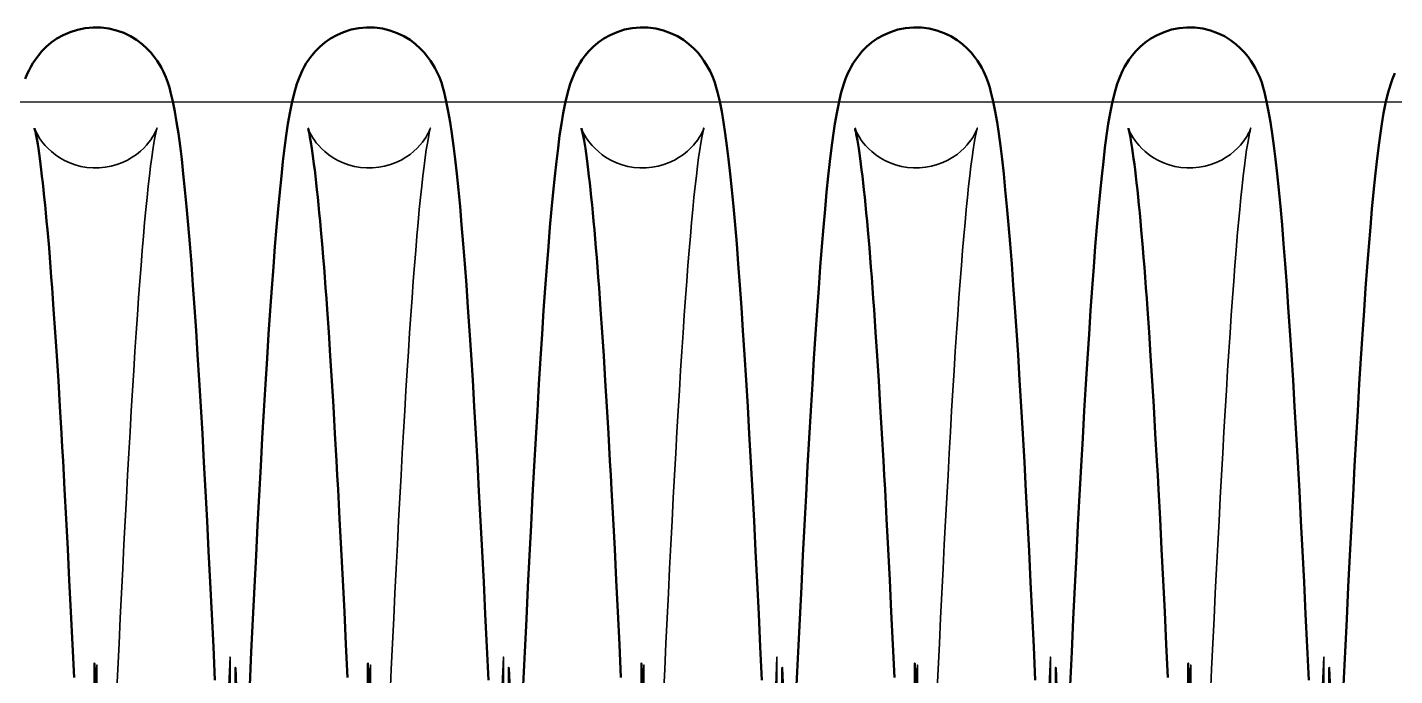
# Model space of a CAD drawing. Header units: millimetres. Extents: x 0 to 190005487, y 0 to 455456909.
# Drawn here: x 90432.27 to 90472.14, y 21524.51 to 21543.41 of the extents above; entities that cross this region are included whole.
import ezdxf

# ---------------------------------------------------------------- set-up
doc = ezdxf.new("R2010")
doc.units = ezdxf.units.MM
doc.header["$LTSCALE"] = 400
doc.header["$MEASUREMENT"] = 0
doc.layers.get('0').update_dxf_attribs({"linetype": 'CONTINUOUS'})
doc.layers.add('가려진 것(ISO)', color=7, linetype='CONTINUOUS', lineweight=35)
doc.layers.add('가시적인 것(ISO)', color=7, linetype='CONTINUOUS', lineweight=50)

# ---------------------------------------------------------------- blocks, each defined once
blk = doc.blocks.new('토션스프링 3')
at = {"layer": '가려진 것(ISO)', "flags": 128}
for points in [[(21461539.03, -50952857.63), (21461539.035, -50952857.647), (21461539.056, -50952857.704), (21461539.1, -50952857.807), (21461539.179, -50952857.966), (21461539.236, -50952858.07), (21461539.309, -50952858.191), (21461539.401, -50952858.328), (21461539.515, -50952858.48), (21461539.655, -50952858.646), (21461539.821, -50952858.822), (21461540.017, -50952859.003), (21461540.243, -50952859.182), (21461540.497, -50952859.354), (21461540.777, -50952859.514), (21461541.079, -50952859.654), (21461541.401, -50952859.77), (21461541.738, -50952859.86), (21461542.087, -50952859.921), (21461542.441, -50952859.952), (21461542.797, -50952859.949), (21461543.152, -50952859.915), (21461543.5, -50952859.851), (21461543.835, -50952859.758), (21461544.154, -50952859.638), (21461544.455, -50952859.495), (21461544.732, -50952859.334), (21461544.983, -50952859.161), (21461545.204, -50952858.981), (21461545.397, -50952858.801), (21461545.561, -50952858.625), (21461545.698, -50952858.459), (21461545.809, -50952858.309), (21461545.898, -50952858.174), (21461545.969, -50952858.056), (21461546.025, -50952857.954), (21461546.068, -50952857.869), (21461546.125, -50952857.742), (21461546.154, -50952857.667), (21461546.166, -50952857.633), (21461546.166, -50952857.635), (21461546.157, -50952857.667), (21461546.142, -50952857.726), (21461546.122, -50952857.808), (21461546.1, -50952857.911), (21461546.049, -50952858.173), (21461545.99, -50952858.505), (21461545.928, -50952858.9), (21461545.863, -50952859.352), (21461545.797, -50952859.856), (21461545.729, -50952860.413), (21461545.661, -50952861.021), (21461545.592, -50952861.677), (21461545.522, -50952862.381), (21461545.452, -50952863.131), (21461545.382, -50952863.924), (21461545.312, -50952864.759), (21461545.241, -50952865.637), (21461545.17, -50952866.559), (21461545.1, -50952867.522), (21461545.028, -50952868.526), (21461544.957, -50952869.57), (21461544.886, -50952870.652), (21461544.815, -50952871.77), (21461544.743, -50952872.923), (21461544.672, -50952874.11), (21461544.601, -50952875.328), (21461544.529, -50952876.578), (21461544.458, -50952877.861), (21461544.387, -50952879.178), (21461544.315, -50952880.525), (21461544.244, -50952881.903), (21461544.172, -50952883.309), (21461544.101, -50952884.741), (21461544.029, -50952886.197), (21461543.957, -50952887.677), (21461543.886, -50952889.177), (21461543.814, -50952890.697)], [(21461542.742, -50952925.233), (21461542.67, -50952888.925), (21461542.598, -50952890.618)], [(21461554.977, -50952857.63), (21461554.982, -50952857.647), (21461555.003, -50952857.704), (21461555.047, -50952857.807), (21461555.125, -50952857.966), (21461555.183, -50952858.07), (21461555.256, -50952858.191), (21461555.348, -50952858.328), (21461555.462, -50952858.48), (21461555.601, -50952858.646), (21461555.768, -50952858.822), (21461555.964, -50952859.003), (21461556.19, -50952859.182), (21461556.444, -50952859.354), (21461556.724, -50952859.514), (21461557.026, -50952859.654), (21461557.347, -50952859.77), (21461557.685, -50952859.86), (21461558.034, -50952859.921), (21461558.388, -50952859.952), (21461558.744, -50952859.949), (21461559.099, -50952859.915), (21461559.447, -50952859.851), (21461559.782, -50952859.758), (21461560.101, -50952859.638), (21461560.402, -50952859.495), (21461560.679, -50952859.334), (21461560.93, -50952859.161), (21461561.151, -50952858.981), (21461561.343, -50952858.801), (21461561.508, -50952858.625), (21461561.645, -50952858.459), (21461561.755, -50952858.309), (21461561.845, -50952858.174), (21461561.916, -50952858.056), (21461561.971, -50952857.954), (21461562.014, -50952857.869), (21461562.072, -50952857.742), (21461562.101, -50952857.667), (21461562.113, -50952857.633), (21461562.113, -50952857.635), (21461562.104, -50952857.667), (21461562.089, -50952857.726), (21461562.069, -50952857.808), (21461562.047, -50952857.911), (21461561.995, -50952858.173), (21461561.937, -50952858.505), (21461561.874, -50952858.9), (21461561.809, -50952859.352), (21461561.743, -50952859.856), (21461561.676, -50952860.413), (21461561.608, -50952861.021), (21461561.539, -50952861.677), (21461561.469, -50952862.381), (21461561.399, -50952863.131), (21461561.329, -50952863.924), (21461561.258, -50952864.759), (21461561.188, -50952865.637), (21461561.117, -50952866.559), (21461561.046, -50952867.522), (21461560.975, -50952868.527), (21461560.904, -50952869.57), (21461560.833, -50952870.652), (21461560.761, -50952871.77), (21461560.69, -50952872.923), (21461560.619, -50952874.109), (21461560.547, -50952875.328), (21461560.476, -50952876.578), (21461560.405, -50952877.861), (21461560.334, -50952879.178), (21461560.262, -50952880.525), (21461560.191, -50952881.903), (21461560.119, -50952883.309), (21461560.047, -50952884.741), (21461559.976, -50952886.197), (21461559.904, -50952887.677), (21461559.833, -50952889.177), (21461559.761, -50952890.697)], [(21461558.689, -50952925.233), (21461558.617, -50952888.925), (21461558.545, -50952890.618)], [(21461570.923, -50952857.63), (21461570.929, -50952857.647), (21461570.95, -50952857.704), (21461570.994, -50952857.807), (21461571.072, -50952857.966), (21461571.13, -50952858.07), (21461571.203, -50952858.191), (21461571.295, -50952858.328), (21461571.409, -50952858.48), (21461571.548, -50952858.646), (21461571.715, -50952858.822), (21461571.911, -50952859.003), (21461572.137, -50952859.182), (21461572.391, -50952859.354), (21461572.671, -50952859.514), (21461572.973, -50952859.654), (21461573.294, -50952859.77), (21461573.632, -50952859.86), (21461573.981, -50952859.921), (21461574.335, -50952859.952), (21461574.691, -50952859.949), (21461575.046, -50952859.915), (21461575.394, -50952859.851), (21461575.729, -50952859.758), (21461576.048, -50952859.638), (21461576.349, -50952859.495), (21461576.626, -50952859.334), (21461576.877, -50952859.161), (21461577.098, -50952858.981), (21461577.29, -50952858.801), (21461577.455, -50952858.625), (21461577.591, -50952858.459), (21461577.702, -50952858.309), (21461577.792, -50952858.174), (21461577.863, -50952858.056), (21461577.918, -50952857.954), (21461577.961, -50952857.869), (21461578.019, -50952857.742), (21461578.048, -50952857.667), (21461578.06, -50952857.633), (21461578.059, -50952857.635), (21461578.051, -50952857.667), (21461578.035, -50952857.726), (21461578.016, -50952857.808), (21461577.994, -50952857.911), (21461577.942, -50952858.173), (21461577.884, -50952858.505), (21461577.821, -50952858.9), (21461577.756, -50952859.352), (21461577.69, -50952859.857), (21461577.623, -50952860.413), (21461577.555, -50952861.021), (21461577.486, -50952861.677), (21461577.416, -50952862.381), (21461577.346, -50952863.131), (21461577.276, -50952863.924), (21461577.205, -50952864.759), (21461577.135, -50952865.637), (21461577.064, -50952866.559), (21461576.993, -50952867.522), (21461576.922, -50952868.527), (21461576.851, -50952869.57), (21461576.78, -50952870.652), (21461576.708, -50952871.77), (21461576.637, -50952872.923), (21461576.566, -50952874.109), (21461576.494, -50952875.328), (21461576.423, -50952876.578), (21461576.352, -50952877.861), (21461576.281, -50952879.178), (21461576.209, -50952880.526), (21461576.137, -50952881.903), (21461576.066, -50952883.309), (21461575.994, -50952884.741), (21461575.923, -50952886.197), (21461575.851, -50952887.677), (21461575.779, -50952889.177), (21461575.708, -50952890.697)], [(21461574.635, -50952925.233), (21461574.564, -50952888.925), (21461574.492, -50952890.618)], [(21461586.87, -50952857.63), (21461586.876, -50952857.647), (21461586.897, -50952857.704), (21461586.94, -50952857.807), (21461587.019, -50952857.966), (21461587.076, -50952858.07), (21461587.15, -50952858.191), (21461587.242, -50952858.328), (21461587.356, -50952858.48), (21461587.495, -50952858.646), (21461587.662, -50952858.822), (21461587.858, -50952859.003), (21461588.084, -50952859.182), (21461588.338, -50952859.355), (21461588.618, -50952859.514), (21461588.92, -50952859.654), (21461589.241, -50952859.77), (21461589.579, -50952859.86), (21461589.928, -50952859.921), (21461590.282, -50952859.952), (21461590.638, -50952859.949), (21461590.993, -50952859.915), (21461591.341, -50952859.851), (21461591.676, -50952859.758), (21461591.995, -50952859.638), (21461592.296, -50952859.495), (21461592.573, -50952859.334), (21461592.824, -50952859.161), (21461593.045, -50952858.981), (21461593.237, -50952858.801), (21461593.401, -50952858.625), (21461593.538, -50952858.459), (21461593.649, -50952858.309), (21461593.739, -50952858.174), (21461593.81, -50952858.056), (21461593.865, -50952857.954), (21461593.908, -50952857.869), (21461593.966, -50952857.742), (21461593.995, -50952857.667), (21461594.007, -50952857.633), (21461594.006, -50952857.635), (21461593.997, -50952857.667), (21461593.982, -50952857.726), (21461593.963, -50952857.808), (21461593.94, -50952857.911), (21461593.889, -50952858.173), (21461593.831, -50952858.505), (21461593.768, -50952858.9), (21461593.703, -50952859.352), (21461593.637, -50952859.857), (21461593.57, -50952860.413), (21461593.502, -50952861.021), (21461593.433, -50952861.677), (21461593.363, -50952862.381), (21461593.293, -50952863.131), (21461593.222, -50952863.924), (21461593.152, -50952864.759), (21461593.082, -50952865.637), (21461593.011, -50952866.559), (21461592.94, -50952867.522), (21461592.869, -50952868.527), (21461592.798, -50952869.57), (21461592.726, -50952870.652), (21461592.655, -50952871.77), (21461592.584, -50952872.923), (21461592.512, -50952874.109), (21461592.441, -50952875.328), (21461592.37, -50952876.578), (21461592.299, -50952877.861), (21461592.227, -50952879.178), (21461592.156, -50952880.526), (21461592.084, -50952881.903), (21461592.013, -50952883.309), (21461591.941, -50952884.741), (21461591.869, -50952886.197), (21461591.798, -50952887.677), (21461591.726, -50952889.177), (21461591.655, -50952890.697)], [(21461590.582, -50952925.233), (21461590.511, -50952888.925), (21461590.439, -50952890.618)], [(21461602.817, -50952857.63), (21461602.823, -50952857.647), (21461602.844, -50952857.704), (21461602.887, -50952857.807), (21461602.966, -50952857.966), (21461603.023, -50952858.07), (21461603.097, -50952858.191), (21461603.189, -50952858.328), (21461603.303, -50952858.48), (21461603.442, -50952858.646), (21461603.609, -50952858.822), (21461603.805, -50952859.003), (21461604.031, -50952859.182), (21461604.285, -50952859.355), (21461604.565, -50952859.514), (21461604.867, -50952859.654), (21461605.188, -50952859.77), (21461605.526, -50952859.86), (21461605.875, -50952859.921), (21461606.229, -50952859.952), (21461606.585, -50952859.949), (21461606.94, -50952859.915), (21461607.288, -50952859.851), (21461607.623, -50952859.758), (21461607.942, -50952859.638), (21461608.242, -50952859.495), (21461608.52, -50952859.334), (21461608.771, -50952859.161), (21461608.992, -50952858.981), (21461609.184, -50952858.801), (21461609.348, -50952858.625), (21461609.485, -50952858.459), (21461609.596, -50952858.309), (21461609.686, -50952858.174), (21461609.757, -50952858.056), (21461609.812, -50952857.954), (21461609.855, -50952857.869), (21461609.913, -50952857.742), (21461609.942, -50952857.667), (21461609.954, -50952857.633), (21461609.953, -50952857.635), (21461609.944, -50952857.667), (21461609.929, -50952857.726), (21461609.91, -50952857.808), (21461609.887, -50952857.911), (21461609.836, -50952858.173), (21461609.778, -50952858.505), (21461609.715, -50952858.9), (21461609.65, -50952859.352), (21461609.584, -50952859.857), (21461609.517, -50952860.413), (21461609.448, -50952861.021), (21461609.379, -50952861.678), (21461609.31, -50952862.381), (21461609.24, -50952863.131), (21461609.169, -50952863.924), (21461609.099, -50952864.759), (21461609.028, -50952865.637), (21461608.958, -50952866.559), (21461608.887, -50952867.522), (21461608.816, -50952868.527), (21461608.745, -50952869.57), (21461608.673, -50952870.652), (21461608.602, -50952871.77), (21461608.531, -50952872.923), (21461608.459, -50952874.109), (21461608.388, -50952875.328), (21461608.317, -50952876.578), (21461608.246, -50952877.861), (21461608.174, -50952879.178), (21461608.103, -50952880.526), (21461608.031, -50952881.903), (21461607.96, -50952883.309), (21461607.888, -50952884.741), (21461607.816, -50952886.197), (21461607.745, -50952887.677), (21461607.673, -50952889.177), (21461607.602, -50952890.697)], [(21461606.529, -50952925.233), (21461606.457, -50952888.925), (21461606.386, -50952890.618)], [(21461550.358, -50952890.155), (21461550.429, -50952888.47), (21461550.5, -50952924.781)], [(21461566.304, -50952890.154), (21461566.376, -50952888.47), (21461566.447, -50952924.781)], [(21461582.251, -50952890.154), (21461582.323, -50952888.469), (21461582.394, -50952924.781)], [(21461598.198, -50952890.154), (21461598.269, -50952888.469), (21461598.341, -50952924.781)], [(21461614.145, -50952890.153), (21461614.216, -50952888.469), (21461614.288, -50952924.781)]]:
    blk.add_lwpolyline(points, dxfattribs=at)
at = {"layer": '가시적인 것(ISO)', "flags": 128}
for points in [[(21461538.489, -50952854.754), (21461538.626, -50952854.425), (21461538.711, -50952854.245), (21461538.812, -50952854.053), (21461538.932, -50952853.847), (21461539.077, -50952853.625), (21461539.253, -50952853.39), (21461539.462, -50952853.145), (21461539.711, -50952852.895), (21461540.003, -50952852.648), (21461540.334, -50952852.414), (21461540.703, -50952852.205), (21461541.107, -50952852.029), (21461541.537, -50952851.892), (21461541.986, -50952851.8), (21461542.446, -50952851.758), (21461542.91, -50952851.767), (21461543.368, -50952851.826), (21461543.81, -50952851.933), (21461544.231, -50952852.085), (21461544.625, -50952852.275), (21461544.983, -50952852.493), (21461545.299, -50952852.731), (21461545.575, -50952852.98), (21461545.81, -50952853.229), (21461546.008, -50952853.471), (21461546.172, -50952853.703), (21461546.309, -50952853.918), (21461546.428, -50952854.12), (21461546.53, -50952854.309), (21461546.692, -50952854.655), (21461546.808, -50952854.966), (21461546.893, -50952855.254), (21461546.962, -50952855.529), (21461547.091, -50952856.08), (21461547.21, -50952856.659), (21461547.318, -50952857.275), (21461547.418, -50952857.939), (21461547.514, -50952858.66), (21461547.611, -50952859.448), (21461547.706, -50952860.302), (21461547.801, -50952861.224), (21461547.895, -50952862.21), (21461547.988, -50952863.26), (21461548.081, -50952864.374), (21461548.174, -50952865.549), (21461548.266, -50952866.786), (21461548.358, -50952868.082), (21461548.449, -50952869.438), (21461548.541, -50952870.856), (21461548.633, -50952872.335), (21461548.725, -50952873.87), (21461548.817, -50952875.459), (21461548.909, -50952877.099), (21461549.001, -50952878.787), (21461549.092, -50952880.52), (21461549.184, -50952882.295), (21461549.275, -50952884.111), (21461549.367, -50952885.971), (21461549.458, -50952887.873), (21461549.55, -50952889.814)], [(21461550.65, -50952924.93), (21461550.741, -50952889.096), (21461550.833, -50952891.255)], [(21461551.58, -50952890.11), (21461551.672, -50952888.163), (21461551.763, -50952886.253), (21461551.855, -50952884.382), (21461551.946, -50952882.556), (21461552.038, -50952880.776), (21461552.129, -50952879.04), (21461552.221, -50952877.347), (21461552.313, -50952875.701), (21461552.405, -50952874.105), (21461552.497, -50952872.56), (21461552.589, -50952871.071), (21461552.681, -50952869.639), (21461552.773, -50952868.268), (21461552.865, -50952866.96), (21461552.957, -50952865.716), (21461553.05, -50952864.534), (21461553.142, -50952863.414), (21461553.235, -50952862.358), (21461553.329, -50952861.366), (21461553.423, -50952860.44), (21461553.517, -50952859.581), (21461553.611, -50952858.79), (21461553.706, -50952858.061), (21461553.807, -50952857.386), (21461553.914, -50952856.758), (21461554.033, -50952856.17), (21461554.164, -50952855.615), (21461554.327, -50952855.056), (21461554.436, -50952854.754), (21461554.573, -50952854.425), (21461554.658, -50952854.245), (21461554.759, -50952854.053), (21461554.879, -50952853.847), (21461555.024, -50952853.625), (21461555.2, -50952853.389), (21461555.409, -50952853.144), (21461555.658, -50952852.895), (21461555.95, -50952852.648), (21461556.282, -50952852.414), (21461556.65, -50952852.205), (21461557.054, -50952852.029), (21461557.485, -50952851.891), (21461557.933, -50952851.799), (21461558.393, -50952851.758), (21461558.857, -50952851.767), (21461559.315, -50952851.826), (21461559.757, -50952851.933), (21461560.179, -50952852.086), (21461560.572, -50952852.275), (21461560.93, -50952852.493), (21461561.246, -50952852.732), (21461561.522, -50952852.98), (21461561.757, -50952853.229), (21461561.955, -50952853.472), (21461562.119, -50952853.703), (21461562.256, -50952853.919), (21461562.374, -50952854.121), (21461562.476, -50952854.31), (21461562.638, -50952854.655), (21461562.755, -50952854.967), (21461562.84, -50952855.254), (21461562.909, -50952855.529), (21461563.038, -50952856.08), (21461563.157, -50952856.659), (21461563.264, -50952857.275), (21461563.364, -50952857.939), (21461563.461, -50952858.66), (21461563.558, -50952859.448), (21461563.653, -50952860.302), (21461563.748, -50952861.223), (21461563.842, -50952862.21), (21461563.935, -50952863.26), (21461564.028, -50952864.374), (21461564.12, -50952865.549), (21461564.212, -50952866.786), (21461564.304, -50952868.082), (21461564.396, -50952869.438), (21461564.488, -50952870.856), (21461564.58, -50952872.335), (21461564.672, -50952873.87), (21461564.764, -50952875.459), (21461564.856, -50952877.099), (21461564.948, -50952878.787), (21461565.039, -50952880.52), (21461565.131, -50952882.295), (21461565.222, -50952884.111), (21461565.314, -50952885.971), (21461565.405, -50952887.873), (21461565.497, -50952889.813)], [(21461566.597, -50952924.93), (21461566.688, -50952889.096), (21461566.78, -50952891.255)], [(21461567.527, -50952890.11), (21461567.618, -50952888.163), (21461567.71, -50952886.253), (21461567.802, -50952884.382), (21461567.893, -50952882.555), (21461567.985, -50952880.776), (21461568.076, -50952879.04), (21461568.168, -50952877.347), (21461568.26, -50952875.701), (21461568.352, -50952874.105), (21461568.444, -50952872.56), (21461568.536, -50952871.071), (21461568.628, -50952869.639), (21461568.72, -50952868.267), (21461568.812, -50952866.959), (21461568.904, -50952865.716), (21461568.997, -50952864.534), (21461569.089, -50952863.414), (21461569.182, -50952862.358), (21461569.276, -50952861.366), (21461569.37, -50952860.44), (21461569.464, -50952859.581), (21461569.558, -50952858.79), (21461569.653, -50952858.06), (21461569.754, -50952857.386), (21461569.861, -50952856.758), (21461569.979, -50952856.17), (21461570.111, -50952855.615), (21461570.274, -50952855.056), (21461570.383, -50952854.754), (21461570.52, -50952854.425), (21461570.605, -50952854.245), (21461570.706, -50952854.053), (21461570.826, -50952853.847), (21461570.971, -50952853.625), (21461571.147, -50952853.389), (21461571.356, -50952853.144), (21461571.605, -50952852.894), (21461571.897, -50952852.648), (21461572.229, -50952852.414), (21461572.598, -50952852.205), (21461573.001, -50952852.028), (21461573.432, -50952851.891), (21461573.881, -50952851.799), (21461574.34, -50952851.758), (21461574.804, -50952851.767), (21461575.262, -50952851.826), (21461575.705, -50952851.933), (21461576.126, -50952852.086), (21461576.519, -50952852.275), (21461576.877, -50952852.493), (21461577.194, -50952852.732), (21461577.47, -50952852.98), (21461577.704, -50952853.229), (21461577.902, -50952853.472), (21461578.066, -50952853.703), (21461578.203, -50952853.919), (21461578.321, -50952854.121), (21461578.423, -50952854.31), (21461578.584, -50952854.656), (21461578.701, -50952854.967), (21461578.787, -50952855.255), (21461578.856, -50952855.529), (21461578.985, -50952856.08), (21461579.104, -50952856.659), (21461579.211, -50952857.275), (21461579.311, -50952857.939), (21461579.408, -50952858.66), (21461579.504, -50952859.448), (21461579.6, -50952860.302), (21461579.695, -50952861.223), (21461579.789, -50952862.21), (21461579.882, -50952863.26), (21461579.975, -50952864.374), (21461580.067, -50952865.549), (21461580.159, -50952866.786), (21461580.251, -50952868.082), (21461580.343, -50952869.438), (21461580.435, -50952870.856), (21461580.527, -50952872.334), (21461580.619, -50952873.87), (21461580.711, -50952875.459), (21461580.803, -50952877.099), (21461580.894, -50952878.787), (21461580.986, -50952880.52), (21461581.078, -50952882.295), (21461581.169, -50952884.111), (21461581.26, -50952885.971), (21461581.352, -50952887.873), (21461581.444, -50952889.813)], [(21461582.543, -50952924.93), (21461582.635, -50952889.096), (21461582.726, -50952891.255)], [(21461583.473, -50952890.11), (21461583.565, -50952888.163), (21461583.657, -50952886.253), (21461583.749, -50952884.382), (21461583.84, -50952882.555), (21461583.932, -50952880.775), (21461584.023, -50952879.039), (21461584.115, -50952877.347), (21461584.207, -50952875.701), (21461584.299, -50952874.105), (21461584.391, -50952872.56), (21461584.483, -50952871.071), (21461584.575, -50952869.639), (21461584.667, -50952868.267), (21461584.759, -50952866.959), (21461584.851, -50952865.715), (21461584.943, -50952864.534), (21461585.036, -50952863.414), (21461585.129, -50952862.358), (21461585.222, -50952861.366), (21461585.317, -50952860.439), (21461585.411, -50952859.58), (21461585.505, -50952858.789), (21461585.6, -50952858.06), (21461585.7, -50952857.385), (21461585.808, -50952856.758), (21461585.926, -50952856.17), (21461586.058, -50952855.615), (21461586.221, -50952855.056), (21461586.33, -50952854.754), (21461586.467, -50952854.425), (21461586.552, -50952854.245), (21461586.653, -50952854.053), (21461586.773, -50952853.847), (21461586.918, -50952853.625), (21461587.094, -50952853.389), (21461587.303, -50952853.144), (21461587.552, -50952852.894), (21461587.844, -50952852.647), (21461588.176, -50952852.414), (21461588.545, -50952852.205), (21461588.948, -50952852.028), (21461589.379, -50952851.891), (21461589.828, -50952851.799), (21461590.287, -50952851.758), (21461590.751, -50952851.767), (21461591.209, -50952851.826), (21461591.652, -50952851.933), (21461592.073, -50952852.086), (21461592.466, -50952852.275), (21461592.824, -50952852.494), (21461593.141, -50952852.732), (21461593.417, -50952852.981), (21461593.651, -50952853.229), (21461593.849, -50952853.472), (21461594.013, -50952853.703), (21461594.149, -50952853.919), (21461594.267, -50952854.121), (21461594.369, -50952854.31), (21461594.53, -50952854.656), (21461594.648, -50952854.967), (21461594.734, -50952855.255), (21461594.803, -50952855.529), (21461594.932, -50952856.08), (21461595.05, -50952856.659), (21461595.158, -50952857.275), (21461595.258, -50952857.939), (21461595.355, -50952858.66), (21461595.451, -50952859.448), (21461595.547, -50952860.302), (21461595.642, -50952861.223), (21461595.736, -50952862.209), (21461595.829, -50952863.26), (21461595.922, -50952864.373), (21461596.014, -50952865.549), (21461596.106, -50952866.786), (21461596.198, -50952868.082), (21461596.29, -50952869.438), (21461596.382, -50952870.856), (21461596.474, -50952872.334), (21461596.566, -50952873.869), (21461596.657, -50952875.459), (21461596.75, -50952877.099), (21461596.841, -50952878.787), (21461596.933, -50952880.52), (21461597.024, -50952882.295), (21461597.116, -50952884.111), (21461597.207, -50952885.971), (21461597.299, -50952887.873), (21461597.391, -50952889.813)], [(21461598.49, -50952924.93), (21461598.582, -50952889.095), (21461598.673, -50952891.255)], [(21461599.42, -50952890.11), (21461599.512, -50952888.163), (21461599.604, -50952886.253), (21461599.696, -50952884.382), (21461599.787, -50952882.555), (21461599.878, -50952880.775), (21461599.97, -50952879.039), (21461600.062, -50952877.347), (21461600.153, -50952875.701), (21461600.245, -50952874.105), (21461600.338, -50952872.56), (21461600.43, -50952871.071), (21461600.522, -50952869.639), (21461600.614, -50952868.267), (21461600.706, -50952866.959), (21461600.798, -50952865.715), (21461600.89, -50952864.533), (21461600.983, -50952863.414), (21461601.076, -50952862.357), (21461601.169, -50952861.366), (21461601.263, -50952860.439), (21461601.358, -50952859.58), (21461601.452, -50952858.789), (21461601.547, -50952858.06), (21461601.647, -50952857.385), (21461601.755, -50952856.758), (21461601.873, -50952856.17), (21461602.005, -50952855.614), (21461602.168, -50952855.055), (21461602.276, -50952854.754), (21461602.413, -50952854.425), (21461602.499, -50952854.245), (21461602.6, -50952854.053), (21461602.72, -50952853.846), (21461602.865, -50952853.625), (21461603.041, -50952853.389), (21461603.25, -50952853.144), (21461603.499, -50952852.894), (21461603.791, -50952852.647), (21461604.123, -50952852.414), (21461604.492, -50952852.204), (21461604.895, -50952852.028), (21461605.326, -50952851.891), (21461605.775, -50952851.799), (21461606.235, -50952851.758), (21461606.699, -50952851.767), (21461607.157, -50952851.826), (21461607.599, -50952851.933), (21461608.02, -50952852.086), (21461608.414, -50952852.276), (21461608.771, -50952852.494), (21461609.088, -50952852.732), (21461609.364, -50952852.981), (21461609.598, -50952853.23), (21461609.796, -50952853.472), (21461609.96, -50952853.703), (21461610.096, -50952853.92), (21461610.213, -50952854.121), (21461610.315, -50952854.311), (21461610.476, -50952854.656), (21461610.594, -50952854.968), (21461610.681, -50952855.255), (21461610.75, -50952855.53), (21461610.878, -50952856.08), (21461610.997, -50952856.658), (21461611.105, -50952857.275), (21461611.205, -50952857.939), (21461611.302, -50952858.66), (21461611.398, -50952859.447), (21461611.494, -50952860.302), (21461611.588, -50952861.223), (21461611.682, -50952862.209), (21461611.776, -50952863.26), (21461611.869, -50952864.373), (21461611.961, -50952865.549), (21461612.053, -50952866.786), (21461612.145, -50952868.082), (21461612.237, -50952869.438), (21461612.328, -50952870.856), (21461612.42, -50952872.334), (21461612.512, -50952873.869), (21461612.604, -50952875.458), (21461612.696, -50952877.098), (21461612.788, -50952878.787), (21461612.88, -50952880.52), (21461612.971, -50952882.295), (21461613.063, -50952884.111), (21461613.154, -50952885.971), (21461613.246, -50952887.873), (21461613.337, -50952889.813)], [(21461614.437, -50952924.93), (21461614.529, -50952889.095), (21461614.62, -50952891.255)], [(21461615.367, -50952890.111), (21461615.459, -50952888.164), (21461615.551, -50952886.253), (21461615.642, -50952884.382), (21461615.734, -50952882.555), (21461615.825, -50952880.774), (21461615.917, -50952879.039), (21461616.008, -50952877.347), (21461616.1, -50952875.701), (21461616.192, -50952874.105), (21461616.284, -50952872.561), (21461616.377, -50952871.071), (21461616.469, -50952869.639), (21461616.561, -50952868.267), (21461616.653, -50952866.958), (21461616.745, -50952865.715), (21461616.837, -50952864.533), (21461616.93, -50952863.413), (21461617.023, -50952862.357), (21461617.116, -50952861.365), (21461617.21, -50952860.439), (21461617.305, -50952859.579), (21461617.399, -50952858.788), (21461617.494, -50952858.059), (21461617.594, -50952857.385), (21461617.702, -50952856.758), (21461617.82, -50952856.17), (21461617.952, -50952855.614), (21461618.115, -50952855.055), (21461618.223, -50952854.754), (21461618.36, -50952854.424)], [(21461542.615, -50952891.005), (21461542.523, -50952888.841), (21461542.432, -50952924.679)], [(21461541.334, -50952889.657), (21461541.242, -50952887.73), (21461541.15, -50952885.839), (21461541.059, -50952883.986), (21461540.967, -50952882.176), (21461540.876, -50952880.412), (21461540.784, -50952878.697), (21461540.739, -50952877.86), (21461540.693, -50952877.037), (21461540.648, -50952876.226), (21461540.602, -50952875.427), (21461540.511, -50952873.869), (21461540.419, -50952872.363), (21461540.328, -50952870.914), (21461540.237, -50952869.524), (21461540.145, -50952868.197), (21461540.1, -50952867.558), (21461540.054, -50952866.935), (21461540.009, -50952866.329), (21461539.964, -50952865.741), (21461539.919, -50952865.171), (21461539.874, -50952864.618), (21461539.783, -50952863.564), (21461539.737, -50952863.061), (21461539.691, -50952862.576), (21461539.645, -50952862.109), (21461539.6, -50952861.661), (21461539.554, -50952861.232), (21461539.509, -50952860.823), (21461539.465, -50952860.435), (21461539.421, -50952860.068), (21461539.378, -50952859.723), (21461539.336, -50952859.401), (21461539.295, -50952859.102), (21461539.256, -50952858.827), (21461539.217, -50952858.576), (21461539.18, -50952858.351), (21461539.145, -50952858.151), (21461539.111, -50952857.978), (21461539.08, -50952857.834), (21461539.054, -50952857.724), (21461539.036, -50952857.654), (21461539.03, -50952857.63)], [(21461558.562, -50952891.005), (21461558.47, -50952888.84), (21461558.379, -50952924.678)], [(21461557.281, -50952889.656), (21461557.189, -50952887.73), (21461557.097, -50952885.838), (21461557.006, -50952883.985), (21461556.914, -50952882.175), (21461556.822, -50952880.411), (21461556.731, -50952878.697), (21461556.685, -50952877.86), (21461556.64, -50952877.036), (21461556.549, -50952875.427), (21461556.457, -50952873.868), (21461556.366, -50952872.363), (21461556.275, -50952870.914), (21461556.183, -50952869.524), (21461556.092, -50952868.196), (21461556.047, -50952867.557), (21461556.001, -50952866.934), (21461555.956, -50952866.329), (21461555.911, -50952865.741), (21461555.866, -50952865.17), (21461555.821, -50952864.618), (21461555.73, -50952863.564), (21461555.684, -50952863.061), (21461555.638, -50952862.576), (21461555.592, -50952862.109), (21461555.547, -50952861.661), (21461555.501, -50952861.232), (21461555.456, -50952860.823), (21461555.412, -50952860.435), (21461555.368, -50952860.068), (21461555.325, -50952859.723), (21461555.283, -50952859.401), (21461555.242, -50952859.102), (21461555.203, -50952858.827), (21461555.164, -50952858.576), (21461555.127, -50952858.351), (21461555.092, -50952858.151), (21461555.058, -50952857.978), (21461555.027, -50952857.834), (21461555.001, -50952857.724), (21461554.983, -50952857.654), (21461554.977, -50952857.63)], [(21461574.508, -50952891.004), (21461574.417, -50952888.84), (21461574.325, -50952924.678)], [(21461573.227, -50952889.656), (21461573.136, -50952887.729), (21461573.044, -50952885.838), (21461572.952, -50952883.985), (21461572.861, -50952882.175), (21461572.769, -50952880.411), (21461572.678, -50952878.697), (21461572.632, -50952877.86), (21461572.587, -50952877.036), (21461572.496, -50952875.427), (21461572.404, -50952873.868), (21461572.313, -50952872.362), (21461572.221, -50952870.913), (21461572.13, -50952869.523), (21461572.039, -50952868.196), (21461571.993, -50952867.557), (21461571.948, -50952866.934), (21461571.903, -50952866.328), (21461571.857, -50952865.74), (21461571.812, -50952865.17), (21461571.767, -50952864.618), (21461571.676, -50952863.563), (21461571.631, -50952863.061), (21461571.585, -50952862.576), (21461571.539, -50952862.109), (21461571.494, -50952861.661), (21461571.448, -50952861.232), (21461571.403, -50952860.823), (21461571.359, -50952860.435), (21461571.315, -50952860.068), (21461571.272, -50952859.724), (21461571.23, -50952859.401), (21461571.19, -50952859.102), (21461571.15, -50952858.827), (21461571.111, -50952858.577), (21461571.074, -50952858.351), (21461571.039, -50952858.151), (21461571.005, -50952857.978), (21461570.974, -50952857.834), (21461570.948, -50952857.724), (21461570.93, -50952857.654), (21461570.923, -50952857.63)], [(21461590.455, -50952891.004), (21461590.364, -50952888.84), (21461590.272, -50952924.678)], [(21461589.174, -50952889.655), (21461589.083, -50952887.729), (21461588.991, -50952885.837), (21461588.899, -50952883.984), (21461588.808, -50952882.174), (21461588.716, -50952880.41), (21461588.625, -50952878.697), (21461588.579, -50952877.859), (21461588.534, -50952877.036), (21461588.442, -50952875.427), (21461588.351, -50952873.868), (21461588.26, -50952872.362), (21461588.168, -50952870.913), (21461588.077, -50952869.523), (21461587.986, -50952868.196), (21461587.94, -50952867.556), (21461587.895, -50952866.934), (21461587.85, -50952866.328), (21461587.804, -50952865.74), (21461587.759, -50952865.17), (21461587.714, -50952864.618), (21461587.623, -50952863.563), (21461587.578, -50952863.06), (21461587.532, -50952862.575), (21461587.486, -50952862.109), (21461587.44, -50952861.661), (21461587.395, -50952861.232), (21461587.35, -50952860.823), (21461587.306, -50952860.435), (21461587.262, -50952860.069), (21461587.219, -50952859.724), (21461587.178, -50952859.402), (21461587.137, -50952859.103), (21461587.097, -50952858.828), (21461587.058, -50952858.577), (21461587.021, -50952858.351), (21461586.986, -50952858.152), (21461586.952, -50952857.978), (21461586.92, -50952857.834), (21461586.894, -50952857.724), (21461586.877, -50952857.654), (21461586.87, -50952857.63)], [(21461606.402, -50952891.003), (21461606.311, -50952888.839), (21461606.219, -50952924.678)], [(21461605.121, -50952889.655), (21461605.029, -50952887.728), (21461604.938, -50952885.836), (21461604.846, -50952883.984), (21461604.754, -50952882.174), (21461604.663, -50952880.41), (21461604.571, -50952878.696), (21461604.526, -50952877.859), (21461604.48, -50952877.036), (21461604.389, -50952875.426), (21461604.298, -50952873.867), (21461604.206, -50952872.362), (21461604.115, -50952870.912), (21461604.024, -50952869.523), (21461603.933, -50952868.195), (21461603.887, -50952867.556), (21461603.842, -50952866.933), (21461603.796, -50952866.328), (21461603.751, -50952865.74), (21461603.706, -50952865.17), (21461603.661, -50952864.618), (21461603.57, -50952863.563), (21461603.524, -50952863.06), (21461603.479, -50952862.575), (21461603.433, -50952862.108), (21461603.387, -50952861.66), (21461603.342, -50952861.232), (21461603.297, -50952860.823), (21461603.253, -50952860.435), (21461603.209, -50952860.069), (21461603.166, -50952859.724), (21461603.124, -50952859.402), (21461603.084, -50952859.103), (21461603.044, -50952858.828), (21461603.005, -50952858.577), (21461602.968, -50952858.352), (21461602.933, -50952858.152), (21461602.898, -50952857.978), (21461602.867, -50952857.834), (21461602.841, -50952857.724), (21461602.824, -50952857.654), (21461602.817, -50952857.63)]]:
    blk.add_lwpolyline(points, dxfattribs=at)
blk = doc.blocks.new('토션스프링1234')
blk.add_blockref('토션스프링 3', (188.103, -4314.906))
blk = doc.blocks.new('A$C640965EA')
at = {"color": 3}
blk.add_line((1320.65, 4480.554, 379.347), (4794.161, 4480.554, 379.347), dxfattribs=at)
at = {"xscale": 0.5000000000072761, "yscale": 0.5000000000072761, "zscale": 0.5000000000072761}
blk.add_blockref('토션스프링1234', (-10729019.037, 25483066.058, 379.347), dxfattribs=at)

msp = doc.modelspace()

# ---------------------------------------------------------------- block references
msp.add_blockref('A$C640965EA', (88587.952, 17060.682))

doc.saveas('drawing.dxf')
